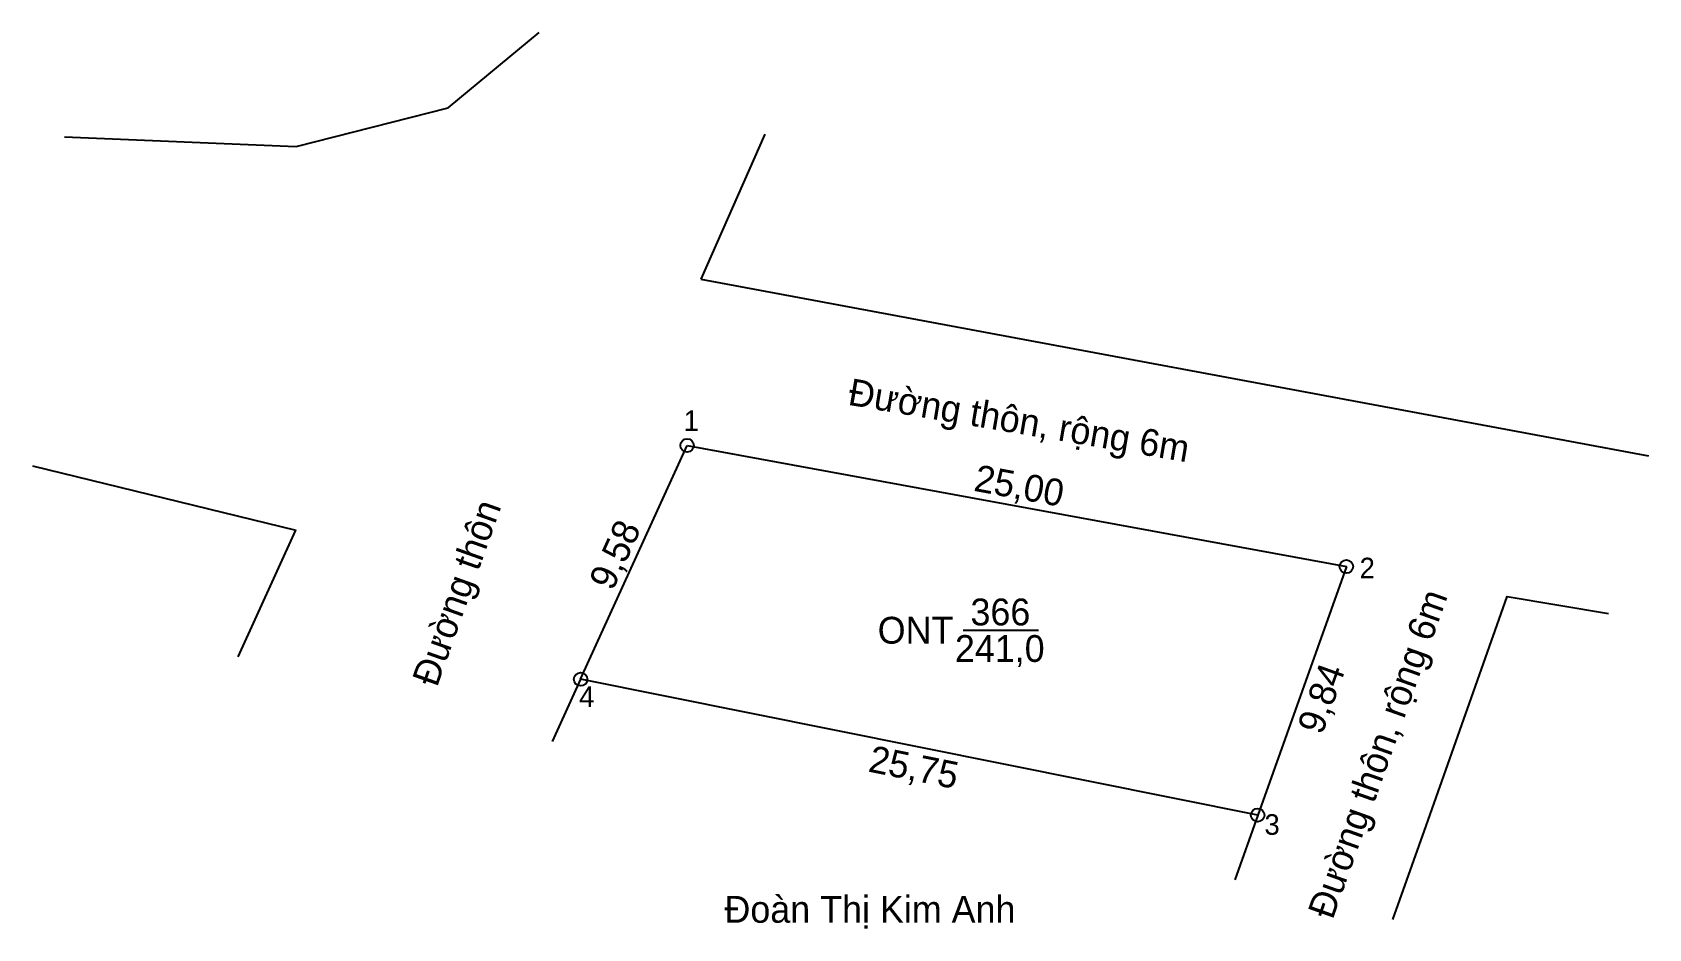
# Model space of a CAD drawing. Extents: x 540676 to 540736.2, y 1835318.3 to 1835351.7.
import ezdxf

# ---------------------------------------------------------------- set-up
doc = ezdxf.new("R2010")
doc.units = 0
for name, color, linetype in [('CanhThua', 7, 'Continuous'), ('ChieuDaiCanhThua', 7, 'Continuous'), ('Level 1', 7, 'Continuous'), ('Level 10', 7, 'Continuous'), ('Level 23', 7, 'Continuous'), ('MocDinhThua', 7, 'Continuous'), ('NhanDiaChinhThua', 7, 'Continuous'), ('NhanTuCan', 7, 'Continuous'), ('RauThua', 7, 'Continuous'), ('SoHieuDinhThua', 7, 'Continuous')]:
    doc.layers.add(name, color=color, linetype=linetype)

msp = doc.modelspace()

# ---------------------------------------------------------------- linework, layer by layer
at = {"layer": 'CanhThua'}
for p, q in [((540696.398, 1835327.552), (540700.368, 1835336.27)), ((540700.368, 1835336.27), (540724.954, 1835331.754)), ((540724.954, 1835331.754), (540721.648, 1835322.487)), ((540721.648, 1835322.487), (540696.398, 1835327.552))]:
    msp.add_line(p, q, dxfattribs=at)
at = {"layer": 'Level 10'}
msp.add_line((540675.951, 1835335.513), (540685.777, 1835333.116), dxfattribs=at)
msp.add_lwpolyline([(540727.928, 1835322.083), (540730.957, 1835330.64), (540734.73, 1835330)], dxfattribs=at)
at = {"layer": 'Level 23'}
for p, q in [((540691.46, 1835348.85), (540694.85, 1835351.67)), ((540685.79, 1835347.41), (540691.46, 1835348.85)), ((540677.15, 1835347.77), (540685.79, 1835347.41)), ((540703.262, 1835347.872), (540700.88, 1835342.47)), ((540700.88, 1835342.47), (540736.228, 1835335.887)), ((540683.623, 1835328.39), (540685.777, 1835333.116)), ((540726.685, 1835318.591), (540727.928, 1835322.083))]:
    msp.add_line(p, q, dxfattribs=at)
at = {"layer": 'MocDinhThua'}
for centre in [(540700.368, 1835336.27), (540724.954, 1835331.754), (540696.398, 1835327.552), (540721.648, 1835322.487)]:
    msp.add_circle(centre, 0.25, dxfattribs=at)
at = {"layer": 'NhanDiaChinhThua'}
msp.add_line((540710.67, 1835329.38), (540713.47, 1835329.38), dxfattribs=at)
at = {"layer": 'RauThua'}
for p, q in [((540696.398, 1835327.552), (540695.34, 1835325.23)), ((540721.648, 1835322.487), (540720.797, 1835320.081))]:
    msp.add_line(p, q, dxfattribs=at)

# ---------------------------------------------------------------- texts
at = {"layer": 'ChieuDaiCanhThua'}
for s, rotation, p in [('25,00', 349.59183, (540711.023, 1835334.583)), ('9,58', 65.51644, (540697.591, 1835330.812)), ('9,84', 70.36615, (540724.048, 1835325.447)), ('25,75', 348.65734, (540707.088, 1835324.117))]:
    msp.add_text(s, height=1, rotation=rotation, dxfattribs=at).set_placement(p)
at = {"layer": 'Level 1'}
for s, rotation, p in [('Đường thôn, rộng 6m', 350.37341, (540706.335, 1835337.79)), ('Đường thôn', 70.41606, (540691.039, 1835327.224)), ('Đường thôn, rộng 6m', 70.41606, (540724.439, 1835318.56))]:
    msp.add_text(s, height=1, rotation=rotation, dxfattribs=at).set_placement(p)
at = {"layer": 'NhanDiaChinhThua'}
for s, p in [('366', (540710.937, 1835329.561)), ('ONT', (540707.476, 1835328.88)), ('241,0', (540710.356, 1835328.199))]:
    msp.add_text(s, height=1, dxfattribs=at).set_placement(p)
at = {"layer": 'NhanTuCan'}
msp.add_text('Đoàn Thị Kim Anh', height=1, dxfattribs=at).set_placement((540701.762, 1835318.476))
at = {"layer": 'SoHieuDinhThua'}
for s, p in [('1', (540700.238, 1835336.811)), ('2', (540725.448, 1835331.317)), ('4', (540696.34, 1835326.52)), ('3', (540721.9, 1835321.755))]:
    msp.add_text(s, height=0.766, dxfattribs=at).set_placement(p)

doc.saveas('drawing.dxf')
